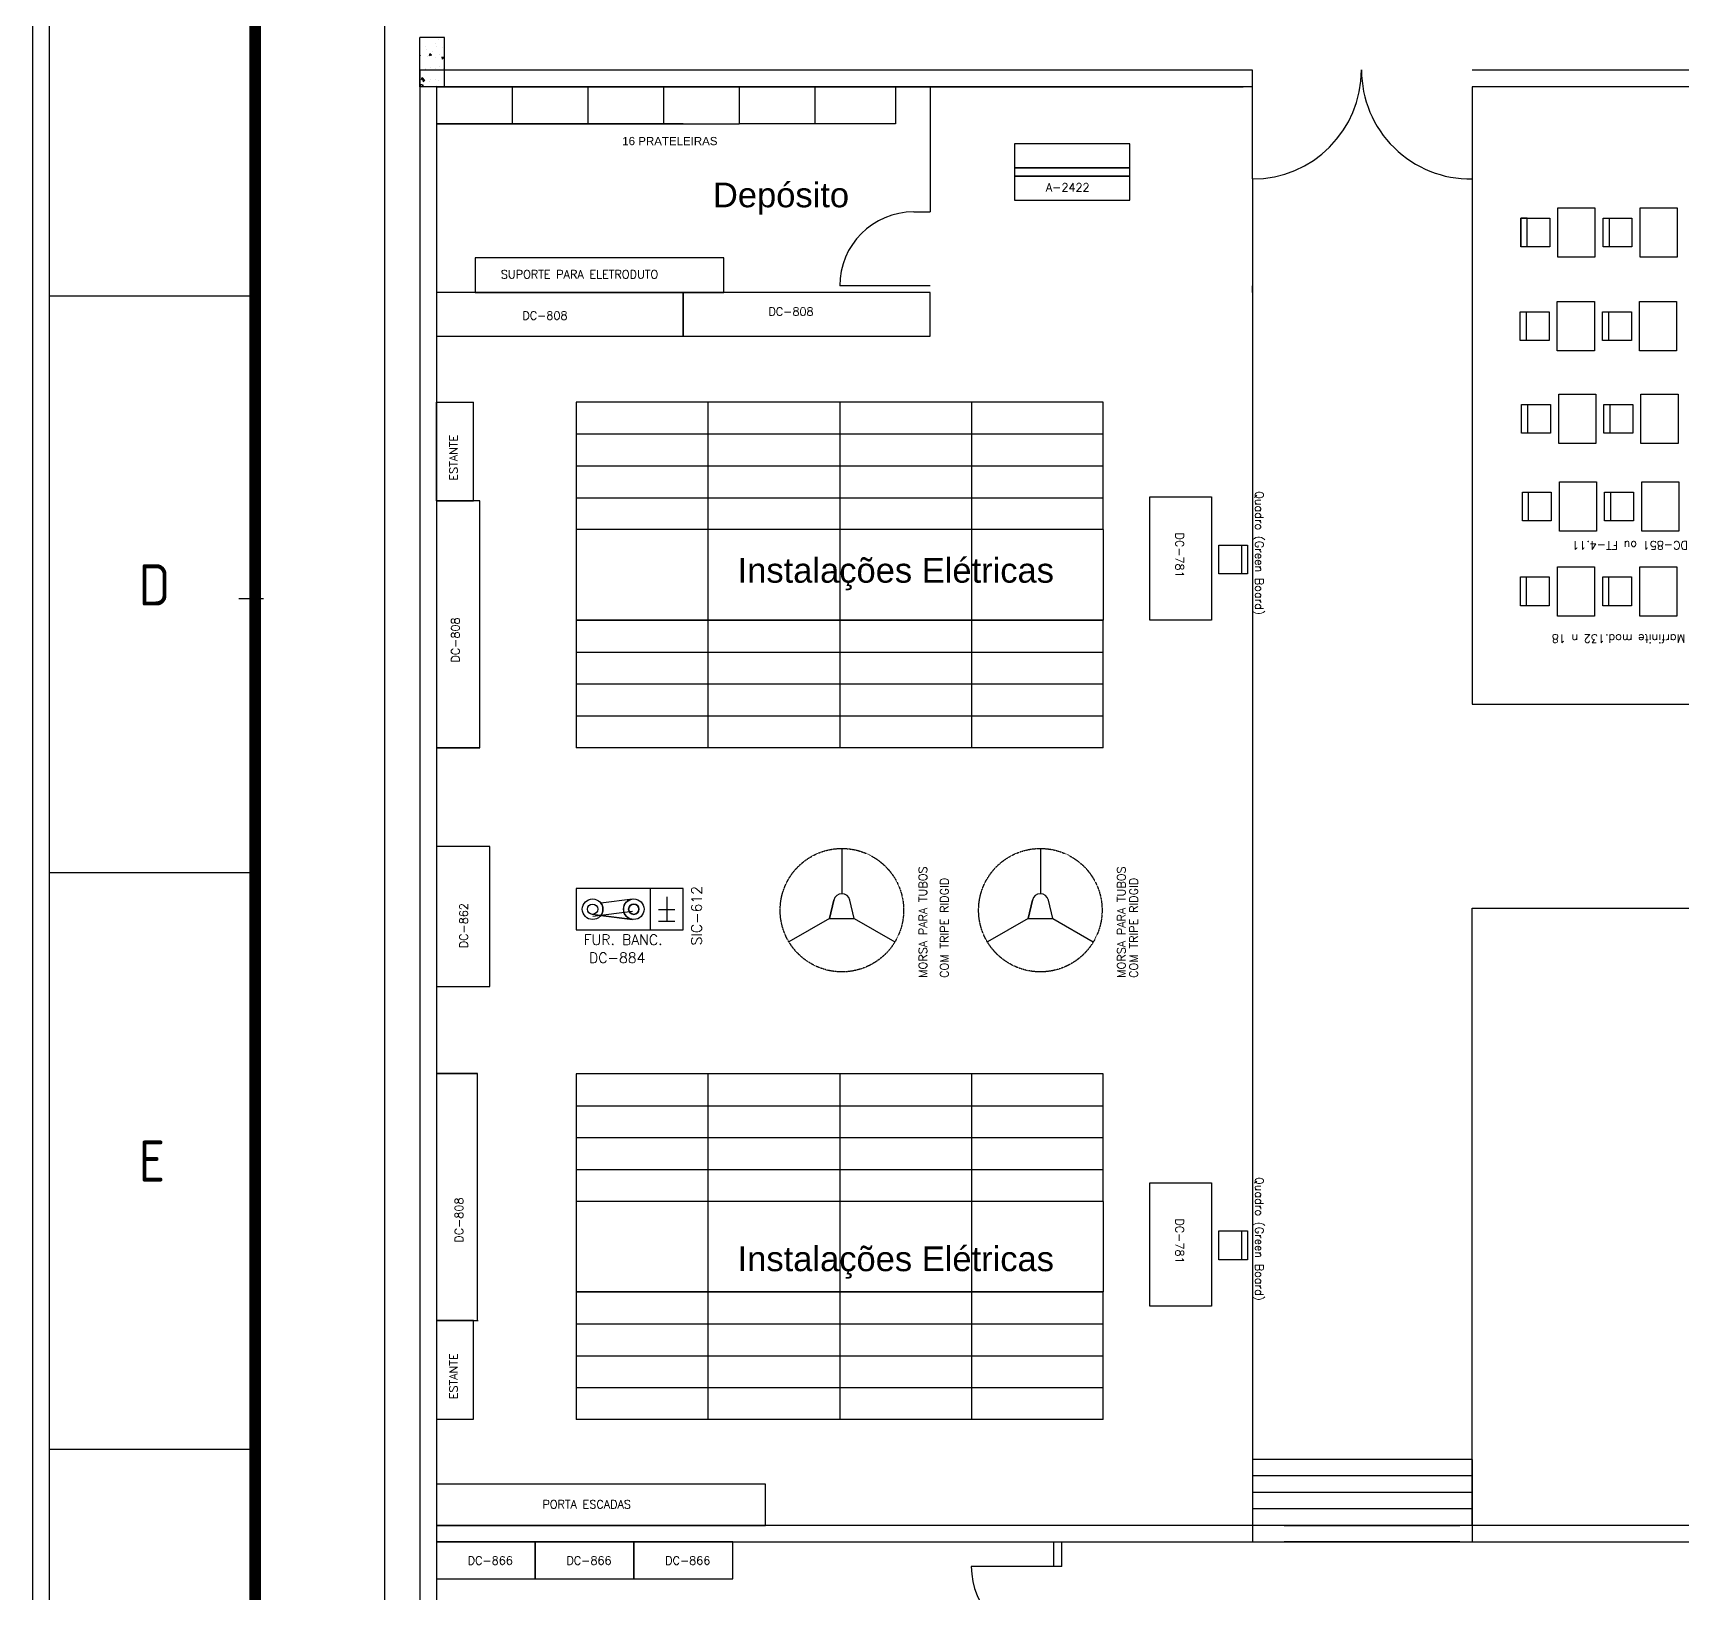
# Model space of a CAD drawing. Header units: millimetres. Extents: x 18768 to 1484868, y -11027 to 520152.
# Drawn here: x 146868 to 166903, y 36489 to 55445 of the extents above; entities that cross this region are included whole.
import ezdxf

# ---------------------------------------------------------------- set-up
doc = ezdxf.new("R2010")
doc.units = ezdxf.units.MM
doc.linetypes.add('DASHEDX2', pattern=[1.5, 1, -0.5])
for name, color, linetype in [('025', 3, 'Continuous'), ('050', 166, 'Continuous'), ('100', 176, 'Continuous'), ('3-MAQUINAS', 5, 'Continuous'), ('4-MOBILIA', 4, 'Continuous'), ('4-MOBÍLIA-OFICINA', 250, 'Continuous'), ('8-TEXTO-DETALHES', 6, 'Continuous'), ('A Construir', 1, 'Continuous'), ('esquadrias', 2, 'Continuous'), ('L025-CONTORNO', 7, 'Continuous'), ('PAREDES', 7, 'Continuous')]:
    doc.layers.add(name, color=color, linetype=linetype)
doc.layers.add('L035-DEMOLIÇÃO', color=40, linetype='Continuous', plot=False)
doc.styles.add('ISO-CP--50', font='isocp.shx', dxfattribs={"height": 500})
doc.styles.add('ROMANS', font='romans', dxfattribs={"width": 0.8, "height": 300})
doc.styles.get("Standard").update_dxf_attribs({"font": 'arial.ttf'})

# ---------------------------------------------------------------- blocks, each defined once
blk = doc.blocks.new('A0')
at = {"layer": '025'}
for points in [[(119300, 84500), (119300, 0), (0, 0), (0, 84500)], [(200, 84300), (119100, 84300), (119100, 200), (200, 200)]]:
    blk.add_lwpolyline(points, close=True, dxfattribs=at)
at = {"layer": '050'}
for p, q in [((2700, 63274), (200, 63274)), ((2700, 56266), (200, 56266)), ((2700, 49258), (200, 49258))]:
    blk.add_line(p, q, dxfattribs=at)
at = {"layer": '100'}
for p, q in [((2500, 59600), (2800, 59600)), ((2700, 59650), (2700, 59550)), ((2700, 59635), (2700, 59565))]:
    blk.add_line(p, q, dxfattribs=at)
at = {"layer": '100', "const_width": 140}
blk.add_lwpolyline([(2700, 83300), (118100, 83300), (118100, 1200), (2700, 1200)], close=True, dxfattribs=at)
at = {"layer": '050', "style": 'ISO-CP--50'}
for s, p in [('D', (1283, 59516)), ('E', (1283, 52514))]:
    blk.add_text(s, height=500, dxfattribs=at).set_placement(p)

msp = doc.modelspace()

# ---------------------------------------------------------------- linework, layer by layer
at = {"layer": '3-MAQUINAS'}
for p, q in [((156696.177, 45536.223), (156696.177, 44986.223)), ((159107.162, 45536.223), (159107.162, 44986.223)), ((153467.486, 45047.838), (153467.486, 44547.838)), ((154367.486, 45047.838), (153467.486, 45047.838)), ((154567.486, 44947.838), (154567.486, 44647.838)), ((156546.177, 44686.223), (156598.855, 44909.214)), ((158957.162, 44686.223), (159009.841, 44909.214)), ((154152.102, 44673.789), (153666.956, 44733.955)), ((154151.692, 44769.575), (153669.297, 44708.129)), ((154467.486, 44795.577), (154667.486, 44795.577)), ((156546.177, 44686.223), (156052.537, 44401.22)), ((156846.177, 44686.223), (157339.817, 44401.22)), ((158957.162, 44686.223), (158463.522, 44401.22)), ((159257.162, 44686.223), (159750.802, 44401.22)), ((153467.486, 44547.838), (154367.486, 44547.838)), ((154667.486, 44647.838), (154467.486, 44647.838))]:
    msp.add_line(p, q, dxfattribs=at)
at = {"layer": '3-MAQUINAS', "ltscale": 0.01}
for p, q in [((154151.692, 44921.837), (153767.445, 44872.893)), ((154767.486, 45047.838), (154367.486, 45047.838)), ((154367.486, 45047.838), (154367.486, 44547.838)), ((154767.486, 44547.838), (154767.486, 45047.838)), ((156598.855, 44909.214), (156546.177, 44686.223)), ((156846.177, 44686.223), (156793.498, 44909.214)), ((159009.841, 44909.214), (158957.162, 44686.223)), ((159257.162, 44686.223), (159204.483, 44909.214)), ((153766.548, 44721.604), (154152.102, 44673.789)), ((156546.177, 44686.223), (156846.177, 44686.223)), ((158957.162, 44686.223), (159257.162, 44686.223)), ((154367.486, 44547.838), (154767.486, 44547.838))]:
    msp.add_line(p, q, dxfattribs=at)
at = {"layer": '3-MAQUINAS', "linetype": 'DASHEDX2'}
for centre in [(156696.177, 44786.223), (159107.162, 44786.223)]:
    msp.add_circle(centre, 750, dxfattribs=at)
at = {"layer": '3-MAQUINAS'}
for centre, radius in [((153667.486, 44797.838), 125), ((154167.486, 44797.838), 125), ((153667.486, 44797.838), 62.5), ((154167.486, 44797.838), 62.5)]:
    msp.add_circle(centre, radius, dxfattribs=at)
at = {"layer": '3-MAQUINAS', "ltscale": 0.01}
for centre, radius, start, end in [((154167.486, 44797.838), 125, 97.2590108, 180), ((156696.177, 44886.223), 100, 13.2917192, 166.7082808), ((159107.162, 44886.223), 100, 13.2917192, 166.7082808), ((153667.486, 44797.838), 125, 322.4196328, 0), ((153667.486, 44797.838), 125, 0, 36.9010755), ((154167.486, 44797.838), 125, 180, 262.9304012), ((154167.486, 44797.838), 62.5, 0, 180), ((154167.486, 44797.838), 62.5, 180, 0)]:
    msp.add_arc(centre, radius, start, end, dxfattribs=at)
at = {"layer": '3-MAQUINAS'}
for centre in [(156696.177, 44886.223), (159107.162, 44886.223)]:
    msp.add_arc(centre, 100, 13.2917192, 166.7082808, dxfattribs=at)
at = {"layer": '4-MOBILIA'}
for p, q in [((151769.279, 54791.201), (151769.279, 54341.201)), ((151769.279, 54791.201), (151769.279, 54341.201)), ((151769.279, 54791.201), (151769.279, 54341.201)), ((151769.279, 54791.201), (151769.279, 54341.201)), ((151769.279, 54791.201), (157349.279, 54791.201)), ((152689.279, 54791.201), (152689.279, 54341.201)), ((152689.279, 54791.201), (152689.279, 54341.201)), ((152689.279, 54791.201), (152689.279, 54341.201)), ((153609.279, 54791.201), (153609.279, 54341.201)), ((154529.279, 54791.201), (154529.279, 54341.201)), ((155449.279, 54791.201), (155449.279, 54341.201)), ((156369.279, 54791.201), (156369.279, 54341.201)), ((157349.279, 54791.201), (157349.279, 54341.201)), ((157349.279, 54791.201), (157349.279, 54341.201)), ((151769.279, 54341.201), (152689.279, 54341.201)), ((154769.279, 54341.201), (151769.279, 54341.201)), ((152689.279, 54341.201), (153609.279, 54341.201)), ((154559.279, 54341.201), (153609.279, 54341.201)), ((153609.279, 54341.201), (154559.279, 54341.201)), ((154559.279, 54341.201), (155449.279, 54341.201)), ((156369.279, 54341.201), (155449.279, 54341.201)), ((157349.279, 54341.201), (156369.279, 54341.201)), ((164945.142, 53196.145), (164945.142, 52846.145)), ((165020.142, 53196.145), (164945.142, 53196.145)), ((164945.142, 52846.145), (164945.142, 53196.145)), ((164945.142, 52846.145), (164945.142, 53196.145)), ((165020.142, 52846.145), (165020.142, 53196.145)), ((165020.142, 52846.145), (165020.142, 53196.145)), ((165020.142, 52846.145), (165020.142, 53196.145)), ((151769.279, 52291.201), (151769.279, 51761.201)), ((154769.279, 51761.201), (154769.279, 52291.201)), ((154769.279, 52291.201), (154769.279, 51761.201)), ((157769.279, 52291.201), (154769.279, 52291.201)), ((157769.279, 51761.201), (157769.279, 52291.201)), ((151769.279, 51761.201), (154769.279, 51761.201)), ((154769.279, 51761.201), (157769.279, 51761.201)), ((151769.279, 49760.28), (151769.243, 50960.266)), ((151769.279, 50960.266), (152219.279, 50960.28)), ((152219.279, 49760.28), (152219.279, 50960.28)), ((151769.279, 49760.28), (152219.279, 49760.28)), ((152299.279, 49760.28), (151769.279, 49760.28)), ((151769.279, 49760.28), (151769.279, 46760.28)), ((152299.279, 46760.28), (152299.279, 49760.28)), ((151769.279, 49280.28), (151769.279, 48300.28)), ((151769.279, 46760.28), (152299.279, 46760.28)), ((152299.279, 46760.28), (151769.279, 46760.28)), ((152299.279, 46760.28), (151769.279, 46760.28)), ((151769.279, 39799.826), (152219.279, 39799.826)), ((151774.77, 39799.826), (152275.861, 39799.826))]:
    msp.add_line(p, q, dxfattribs=at)
at = {"layer": '4-MOBILIA', "ltscale": 0.01}
for p, q in [((158794.958, 54098.454), (158794.958, 53805.954)), ((160194.958, 54098.454), (158794.958, 54098.454)), ((160194.958, 53805.954), (160194.958, 54098.454)), ((158794.958, 53805.954), (158794.958, 53705.954)), ((160194.958, 53805.954), (158794.958, 53805.954)), ((158794.958, 53805.954), (160194.958, 53805.954)), ((158794.958, 53705.954), (158794.958, 53413.454)), ((160194.958, 53705.954), (158794.958, 53705.954)), ((158794.958, 53705.954), (160194.958, 53705.954)), ((160194.958, 53705.954), (160194.958, 53805.954)), ((160194.958, 53413.454), (160194.958, 53705.954)), ((158794.958, 53413.454), (160194.958, 53413.454)), ((151769.279, 42799.826), (152269.279, 42799.826)), ((152269.279, 42799.826), (151769.279, 42799.826)), ((151769.279, 42799.826), (151769.279, 39799.826)), ((152269.279, 39799.826), (152269.279, 42799.826))]:
    msp.add_line(p, q, dxfattribs=at)
at = {"layer": '4-MOBILIA', "linetype": 'Continuous'}
for p, q in [((165395.142, 52721.145), (165395.142, 53321.145)), ((165395.142, 53321.145), (165845.142, 53321.145)), ((165845.142, 53321.145), (165845.142, 52721.145)), ((166395.142, 53321.145), (166845.142, 53321.145)), ((166395.142, 52721.145), (166395.142, 53321.145)), ((166845.142, 53321.145), (166845.142, 52721.145)), ((164945.142, 53196.145), (165295.142, 53196.145)), ((165295.142, 53196.145), (165295.142, 52846.145)), ((165945.142, 53196.145), (166295.142, 53196.145)), ((165945.142, 52846.145), (165945.142, 53196.145)), ((166020.142, 52846.145), (166020.142, 53196.145)), ((166295.142, 53196.145), (166295.142, 52846.145)), ((165295.142, 52846.145), (164945.142, 52846.145)), ((165845.142, 52721.145), (165395.142, 52721.145)), ((166295.142, 52846.145), (165945.142, 52846.145)), ((166845.142, 52721.145), (166395.142, 52721.145)), ((165387.872, 51582.964), (165387.872, 52182.964)), ((165387.872, 52182.964), (165837.872, 52182.964)), ((165837.872, 52182.964), (165837.872, 51582.964)), ((166387.872, 52182.964), (166837.872, 52182.964)), ((166387.872, 51582.964), (166387.872, 52182.964)), ((166837.872, 52182.964), (166837.872, 51582.964)), ((164937.872, 52057.964), (165287.872, 52057.964)), ((164937.872, 51707.964), (164937.872, 52057.964)), ((165012.872, 51707.964), (165012.872, 52057.964)), ((165287.872, 52057.964), (165287.872, 51707.964)), ((165937.872, 52057.964), (166287.872, 52057.964)), ((165937.872, 51707.964), (165937.872, 52057.964)), ((166012.872, 51707.964), (166012.872, 52057.964)), ((166287.872, 52057.964), (166287.872, 51707.964)), ((165287.872, 51707.964), (164937.872, 51707.964)), ((166287.872, 51707.964), (165937.872, 51707.964)), ((165837.872, 51582.964), (165387.872, 51582.964)), ((166837.872, 51582.964), (166387.872, 51582.964)), ((164954.645, 50932.304), (165304.645, 50932.304)), ((164954.645, 50582.304), (164954.645, 50932.304)), ((165029.645, 50582.304), (165029.645, 50932.304)), ((165304.645, 50932.304), (165304.645, 50582.304)), ((165404.645, 51057.304), (165854.645, 51057.304)), ((165404.645, 50457.304), (165404.645, 51057.304)), ((165854.645, 51057.304), (165854.645, 50457.304)), ((165954.645, 50582.304), (165954.645, 50932.304)), ((165954.645, 50932.304), (166304.645, 50932.304)), ((166029.645, 50582.304), (166029.645, 50932.304)), ((166304.645, 50932.304), (166304.645, 50582.304)), ((166404.645, 51057.304), (166854.645, 51057.304)), ((166404.645, 50457.304), (166404.645, 51057.304)), ((166854.645, 51057.304), (166854.645, 50457.304)), ((165304.645, 50582.304), (164954.645, 50582.304)), ((166304.645, 50582.304), (165954.645, 50582.304)), ((165854.645, 50457.304), (165404.645, 50457.304)), ((166854.645, 50457.304), (166404.645, 50457.304)), ((165413.03, 49391.456), (165413.03, 49991.456)), ((165413.03, 49991.456), (165863.03, 49991.456)), ((165863.03, 49991.456), (165863.03, 49391.456)), ((166413.03, 49991.456), (166863.03, 49991.456)), ((166413.03, 49391.456), (166413.03, 49991.456)), ((166863.03, 49991.456), (166863.03, 49391.456)), ((160437.422, 48308.206), (160437.422, 49808.206)), ((160437.422, 49808.206), (161187.422, 49808.206)), ((161187.422, 49808.206), (161187.422, 48308.206)), ((164963.03, 49866.456), (165313.03, 49866.456)), ((164963.03, 49516.456), (164963.03, 49866.456)), ((165038.03, 49516.456), (165038.03, 49866.456)), ((165313.03, 49866.456), (165313.03, 49516.456)), ((165963.03, 49516.456), (165963.03, 49866.456)), ((165963.03, 49866.456), (166313.03, 49866.456)), ((166038.03, 49516.456), (166038.03, 49866.456)), ((166313.03, 49866.456), (166313.03, 49516.456)), ((165313.03, 49516.456), (164963.03, 49516.456)), ((166313.03, 49516.456), (165963.03, 49516.456)), ((165863.03, 49391.456), (165413.03, 49391.456)), ((166863.03, 49391.456), (166413.03, 49391.456)), ((161275.577, 49222.593), (161625.577, 49222.593)), ((161275.577, 48872.593), (161275.577, 49222.593)), ((161550.577, 49222.593), (161550.577, 48872.593)), ((161625.577, 49222.593), (161625.577, 48872.593)), ((165389.887, 48359.627), (165389.887, 48959.627)), ((165389.887, 48959.627), (165839.887, 48959.627)), ((165839.887, 48959.627), (165839.887, 48359.627)), ((166389.887, 48959.627), (166839.887, 48959.627)), ((166389.887, 48359.627), (166389.887, 48959.627)), ((166839.887, 48959.627), (166839.887, 48359.627)), ((161625.577, 48872.593), (161275.577, 48872.593)), ((164939.887, 48834.627), (165289.887, 48834.627)), ((164939.887, 48484.627), (164939.887, 48834.627)), ((165014.887, 48484.627), (165014.887, 48834.627)), ((165289.887, 48834.627), (165289.887, 48484.627)), ((165939.887, 48484.627), (165939.887, 48834.627)), ((165939.887, 48834.627), (166289.887, 48834.627)), ((166014.887, 48484.627), (166014.887, 48834.627)), ((166289.887, 48834.627), (166289.887, 48484.627)), ((165289.887, 48484.627), (164939.887, 48484.627)), ((166289.887, 48484.627), (165939.887, 48484.627)), ((161187.422, 48308.206), (160437.422, 48308.206)), ((165839.887, 48359.627), (165389.887, 48359.627)), ((166839.887, 48359.627), (166389.887, 48359.627)), ((160437.422, 41474.449), (161187.422, 41474.449)), ((160437.422, 39974.449), (160437.422, 41474.449)), ((161187.422, 41474.449), (161187.422, 39974.449)), ((161275.577, 40538.836), (161275.577, 40888.836)), ((161275.577, 40888.836), (161625.577, 40888.836)), ((161550.577, 40888.836), (161550.577, 40538.836)), ((161625.577, 40888.836), (161625.577, 40538.836)), ((161625.577, 40538.836), (161275.577, 40538.836)), ((161187.422, 39974.449), (160437.422, 39974.449))]:
    msp.add_line(p, q, dxfattribs=at)
at = {"layer": '4-MOBILIA', "ltscale": 0.01}
for points in [[(155261.23, 52291.201), (155261.23, 52711.201), (152241.23, 52711.201), (152241.23, 52291.201)], [(155769.279, 37311.201), (155769.279, 37811.201), (151769.279, 37811.201), (151769.279, 37311.201)], [(152969.279, 37111.201), (151769.279, 37111.201), (151769.279, 36661.201), (152969.279, 36661.201)], [(154169.279, 37111.201), (152969.279, 37111.201), (152969.279, 36661.201), (154169.279, 36661.201)], [(155369.279, 37111.201), (154169.279, 37111.201), (154169.279, 36661.201), (155369.279, 36661.201)]]:
    msp.add_lwpolyline(points, close=True, dxfattribs=at)
at = {"layer": '4-MOBILIA'}
msp.add_lwpolyline([(151769.279, 38599.826), (152219.279, 38599.826), (152219.279, 39799.826), (151769.279, 39799.826)], close=True, dxfattribs=at)
at = {"layer": '4-MOBÍLIA-OFICINA'}
for p, q in [((152419.279, 45560.176), (151769.279, 45560.176)), ((151769.279, 45560.176), (151769.279, 43860.176)), ((152419.279, 43860.176), (152419.279, 45560.176)), ((151769.279, 43860.176), (152419.279, 43860.176))]:
    msp.add_line(p, q, dxfattribs=at)
at = {"layer": 'A Construir'}
for p, q in [((157769.279, 54791.201), (157769.279, 53271.201)), ((164354.028, 54791.201), (164354.028, 47291.201)), ((161684.028, 53670.775), (161684.028, 37311.201)), ((157769.279, 52291.201), (151769.279, 52291.201)), ((161684.028, 52291.201), (161684.028, 52371.201)), ((164354.028, 47291.201), (184563.279, 47291.201)), ((164354.028, 37311.201), (164354.028, 44811.201)), ((164354.028, 44811.201), (184563.279, 44811.201))]:
    msp.add_line(p, q, dxfattribs=at)
at = {"layer": 'esquadrias'}
for p, q in [((153469.279, 50960.28), (153469.279, 49410.28)), ((153469.279, 50960.28), (153469.279, 49410.28)), ((153469.279, 50960.28), (153469.279, 49410.28)), ((159869.279, 50960.28), (153469.279, 50960.28)), ((155069.279, 50960.28), (155069.279, 46760.28)), ((156669.279, 50960.28), (156669.279, 46760.28)), ((158269.279, 50960.28), (158269.279, 46760.28)), ((159869.279, 49410.28), (159869.279, 50960.28)), ((153469.279, 50572.78), (156669.279, 50572.78)), ((156669.279, 50572.78), (159869.279, 50572.78)), ((153469.279, 50185.28), (159869.279, 50185.28)), ((153469.279, 49797.78), (159869.279, 49797.78)), ((153469.279, 49410.28), (153469.279, 48310.28)), ((159869.279, 49410.28), (159869.279, 48310.28)), ((159869.279, 48310.28), (153469.279, 48310.28)), ((153469.279, 48310.28), (153469.279, 46760.28)), ((159869.279, 46760.28), (159869.279, 48310.28)), ((153469.279, 47922.78), (159869.279, 47922.78)), ((153469.279, 47535.28), (159869.279, 47535.28)), ((153469.279, 47147.78), (159869.279, 47147.78)), ((159869.279, 42797.593), (153469.279, 42797.593)), ((153469.279, 42797.593), (153469.279, 41247.593)), ((153469.279, 42797.593), (153469.279, 41247.593)), ((153469.279, 42797.593), (153469.279, 41247.593)), ((155069.279, 42797.593), (155069.279, 38597.593)), ((156669.279, 42797.593), (156669.279, 38597.593)), ((158269.279, 42797.593), (158269.279, 38597.593)), ((159869.279, 41247.593), (159869.279, 42797.593)), ((153469.279, 42410.093), (156669.279, 42410.093)), ((156669.279, 42410.093), (159869.279, 42410.093)), ((153469.279, 42022.593), (159869.279, 42022.593)), ((153469.279, 41635.093), (159869.279, 41635.093)), ((153469.279, 41247.593), (153469.279, 40147.593)), ((159869.279, 41247.593), (159869.279, 40147.593)), ((153469.279, 40147.593), (153469.279, 38597.593)), ((159869.279, 40147.593), (153469.279, 40147.593)), ((159869.279, 38597.593), (159869.279, 40147.593)), ((153469.279, 39760.093), (159869.279, 39760.093)), ((153469.279, 39372.593), (159869.279, 39372.593)), ((153469.279, 38985.093), (159869.279, 38985.093))]:
    msp.add_line(p, q, dxfattribs=at)
for points in [[(159869.279, 49410.28), (153469.279, 49410.28)], [(153469.279, 48310.28), (159869.279, 48310.28)], [(159869.279, 46760.28), (153469.279, 46760.28)], [(159869.279, 41247.593), (153469.279, 41247.593)], [(153469.279, 40147.593), (159869.279, 40147.593)], [(159869.279, 38597.593), (153469.279, 38597.593)]]:
    msp.add_lwpolyline(points, dxfattribs=at)
at = {"layer": 'L035-DEMOLIÇÃO', "linetype": 'ByBlock', "lineweight": -2}
msp.add_lwpolyline([(243039.686, 25707.681), (151141.405, 25707.681), (151141.405, 63236.274), (243039.686, 63236.274)], close=True, dxfattribs=at)
at = {"layer": 'PAREDES'}
for p, q in [((151869.279, 55391.201), (151569.279, 55391.201)), ((151569.279, 54791.201), (151569.279, 55391.201)), ((151762.572, 55318.827), (151762.572, 55318.827)), ((151792.06, 55369.672), (151792.06, 55369.672)), ((151869.279, 54791.201), (151869.279, 55391.201)), ((151574.011, 55173.761), (151569.279, 55174.175)), ((151574.011, 55173.761), (151569.279, 55168.122)), ((151633.445, 55275.189), (151633.445, 55275.189)), ((151654.631, 55241.804), (151654.631, 55241.804)), ((151657.344, 55161.063), (151657.344, 55161.063)), ((151691.161, 55190.032), (151683.051, 55165.861)), ((151711.083, 55176.608), (151683.076, 55165.857)), ((151711.083, 55176.608), (151691.186, 55190.029)), ((151717.784, 55221.459), (151717.784, 55221.459)), ((151764.532, 55151.285), (151764.532, 55151.285)), ((151769.396, 55284.442), (151769.396, 55284.442)), ((151808.837, 55181.007), (151808.837, 55181.007)), ((151836.982, 55150.755), (151841.607, 55125.682)), ((151860.915, 55148.66), (151837.007, 55150.752)), ((151860.915, 55148.66), (151841.632, 55125.679)), ((151846.974, 55266.167), (151846.974, 55266.167)), ((161569.279, 54991.201), (151569.279, 54991.201)), ((161569.279, 54991.201), (151569.279, 54991.201)), ((161684.028, 54991.201), (151569.279, 54991.201)), ((151569.279, 54991.201), (151569.279, 27311.201)), ((151569.279, 54991.201), (151569.279, 27311.201)), ((151569.279, 54991.201), (151569.279, 27311.201)), ((151569.279, 54991.201), (151569.279, 27311.201)), ((151569.279, 54991.201), (151569.279, 27311.201)), ((151569.279, 54991.201), (151569.279, 27311.201)), ((151593.835, 54899.972), (151585.724, 54875.801)), ((151613.757, 54886.548), (151593.86, 54899.969)), ((151638.116, 55003.138), (151638.116, 55003.138)), ((151639.891, 55017.061), (151639.891, 55017.061)), ((151703.609, 55023.242), (151703.609, 55023.242)), ((151759.668, 55018.127), (151759.668, 55018.127)), ((151803.745, 55036.425), (151803.745, 55036.425)), ((151853.419, 55008.039), (151853.419, 55008.039)), ((161684.028, 53670.775), (161684.028, 54991.201)), ((174333.279, 54991.201), (164354.028, 54991.201)), ((151869.279, 54791.201), (151569.279, 54791.201)), ((151575.208, 54816.779), (151578.184, 54791.201)), ((151610.809, 54811.255), (151575.234, 54816.772)), ((151613.757, 54886.548), (151585.75, 54875.797)), ((151610.809, 54811.255), (151591.567, 54791.201)), ((151598.381, 54865.478), (151598.381, 54865.478)), ((151605.578, 54874.979), (151610.203, 54849.906)), ((151629.512, 54872.884), (151605.603, 54874.976)), ((151629.512, 54872.884), (151610.228, 54849.903)), ((151689.5, 54858.445), (151689.5, 54858.445)), ((151698.517, 54878.661), (151698.517, 54878.661)), ((151754.804, 54884.97), (151754.804, 54884.97)), ((161569.279, 54791.201), (151769.279, 54791.201)), ((161684.028, 54791.201), (151769.279, 54791.201)), ((151769.279, 54791.201), (151769.279, 27511.201)), ((151769.279, 54791.201), (151769.279, 27511.201)), ((151769.279, 54791.201), (151769.279, 27511.201)), ((151769.279, 54791.201), (151769.279, 27511.201)), ((151769.279, 54791.201), (151769.279, 27311.201)), ((151769.279, 54791.201), (151769.279, 27311.201)), ((151773.839, 54804.715), (151773.839, 54804.715)), ((151790.88, 54863.156), (151790.88, 54863.156)), ((184563.279, 54791.201), (164354.028, 54791.201)), ((157569.279, 53271.201), (157769.279, 53271.201)), ((157569.279, 53271.201), (157769.279, 53271.201)), ((157769.279, 52371.201), (156669.279, 52371.201)), ((157769.279, 52371.201), (156669.279, 52371.201)), ((157769.279, 52371.201), (156669.279, 52371.201)), ((157769.279, 52371.201), (156669.279, 52371.201)), ((164279.028, 38111.201), (161684.028, 38111.201)), ((164354.028, 38111.201), (161704.028, 38111.201)), ((164279.028, 37911.201), (161684.028, 37911.201)), ((164354.028, 37911.201), (161704.028, 37911.201)), ((164279.028, 37711.201), (161684.028, 37711.201)), ((164354.028, 37711.201), (161704.028, 37711.201)), ((164279.028, 37511.201), (161684.028, 37511.201)), ((164354.028, 37511.201), (161704.028, 37511.201)), ((187063.279, 37311.201), (151769.279, 37311.201)), ((162069.279, 37311.201), (164069.279, 37311.201)), ((162069.279, 37311.201), (164069.279, 37311.201)), ((162129.028, 37311.201), (164129.028, 37311.201)), ((162204.028, 37311.201), (164204.028, 37311.201)), ((151769.279, 37111.201), (187063.279, 37111.201)), ((151769.279, 37111.201), (187063.279, 37111.201)), ((159269.279, 36811.201), (159269.279, 37111.201)), ((159368.279, 36811.201), (159368.279, 37111.201)), ((164069.279, 37111.201), (162069.279, 37111.201)), ((164069.279, 37111.201), (162069.279, 37111.201)), ((164069.279, 37111.201), (162069.279, 37111.201)), ((164069.279, 37111.201), (162069.279, 37111.201)), ((164069.279, 37111.201), (162069.279, 37111.201)), ((164069.279, 37111.201), (162069.279, 37111.201)), ((164129.028, 37111.201), (162129.028, 37111.201)), ((164129.028, 37111.201), (162129.028, 37111.201)), ((164129.028, 37111.201), (162129.028, 37111.201)), ((164204.028, 37111.201), (162204.028, 37111.201)), ((164204.028, 37111.201), (162204.028, 37111.201)), ((164204.028, 37111.201), (162204.028, 37111.201)), ((159368.279, 36811.201), (158268.279, 36811.201))]:
    msp.add_line(p, q, dxfattribs=at)
at = {"layer": 'PAREDES', "ltscale": 0.01}
for p, q in [((151869.279, 54791.201), (161569.279, 54791.201)), ((161684.028, 38111.201), (161684.028, 37111.201)), ((164354.028, 38111.201), (164354.028, 37111.201))]:
    msp.add_line(p, q, dxfattribs=at)
at = {"layer": 'PAREDES'}
for centre, radius, start, end in [((161684.028, 54995.775), 1325, 270, 0), ((164334.028, 54995.775), 1325, 180, 270.8648748), ((157569.279, 52371.201), 900, 90, 180), ((157569.279, 52371.201), 900, 90, 180), ((159168.279, 36811.201), 900, 180, 270)]:
    msp.add_arc(centre, radius, start, end, dxfattribs=at)

# ---------------------------------------------------------------- block references
at = {"layer": 'L025-CONTORNO'}
msp.add_blockref('A0', (146868.29, -11026.877), dxfattribs=at)

# ---------------------------------------------------------------- texts
at = {"layer": '4-MOBILIA', "char_height": 300, "width": 4740.2295, "attachment_point": 1}
for s, insert in [('{\\fArial|b0|i0|c0|p34;Depósito}', (155129.474, 53626.929)), ('{\\fArial|b0|i0|c0|p34;Instalações Elétricas}', (155429.474, 49065.457)), ('{\\fArial|b0|i0|c0|p34;Instalações Elétricas}', (155429.474, 40699.995))]:
    msp.add_mtext(s, dxfattribs=dict(at, insert=insert))
at = {"layer": '8-TEXTO-DETALHES'}
msp.add_text('16 PRATELEIRAS', height=100, dxfattribs=at).set_placement((154027.768, 54081.517))
at = {"layer": '8-TEXTO-DETALHES', "style": 'ROMANS'}
for s, height, p in [('A-2422', 100, (159174.148, 53518.771)), ('SUPORTE PARA ELETRODUTO', 100, (152552.633, 52462.452)), ('FUR. BANC.', 125, (153558.261, 44365.14)), ('DC-884', 125, (153623.75, 44145.956)), ('DC-866', 100, (152149.263, 36833.452)), ('DC-866', 100, (153349.263, 36833.452)), ('DC-866', 100, (154549.263, 36833.452))]:
    msp.add_text(s, height=height, dxfattribs=at).set_placement(p)
at = {"layer": '8-TEXTO-DETALHES', "linetype": 'Continuous', "style": 'ROMANS'}
for s, p in [('DC-808', (155803.148, 52009.948)), ('DC-808', (152813.685, 51961.019)), ('PORTA ESCADAS', (153057.084, 37517.541))]:
    msp.add_text(s, height=100, dxfattribs=at).set_placement(p)
at = {"layer": '8-TEXTO-DETALHES', "style": 'ROMANS'}
for s, height, rotation, p in [('ESTANTE', 100, 90, (152027.766, 50004.791)), ('Quadro (Green Board)', 100, 270, (161717.355, 49878.56)), ('DC-781', 100, 270, (160750.142, 49374.766)), ('16 Carteiras DC-851 ou FT-4.11', 100, 180, (167882.355, 49269.529)), ('17 Cadeiras tipo C-3 ou Marfinite mod.132 n 18', 100, 180, (168727.534, 48136.47)), ('MORSA PARA TUBOS', 100, 90, (157730.227, 43963.465)), ('MORSA PARA TUBOS', 100, 90, (160141.213, 43963.465)), ('COM TRIPE RIDGID', 100, 90, (157991.302, 43963.465)), ('COM TRIPE RIDGID', 100, 90, (160291.301, 43963.465)), ('SIC-612', 125, 90, (154993.899, 44357.434)), ('DC-862', 100, 90, (152151.272, 44323.311)), ('Quadro (Green Board)', 100, 270, (161717.355, 41544.803)), ('DC-808', 100, 90, (152094.279, 40745.608)), ('DC-781', 100, 270, (160750.142, 41041.009)), ('ESTANTE', 100, 90, (152027.766, 38844.337))]:
    msp.add_text(s, height=height, rotation=rotation, dxfattribs=at).set_placement(p)
at = {"layer": '8-TEXTO-DETALHES', "linetype": 'Continuous', "style": 'ROMANS'}
msp.add_text('DC-808', height=100, rotation=90, dxfattribs=at).set_placement((152050.533, 47794.148))

doc.saveas('drawing.dxf')
